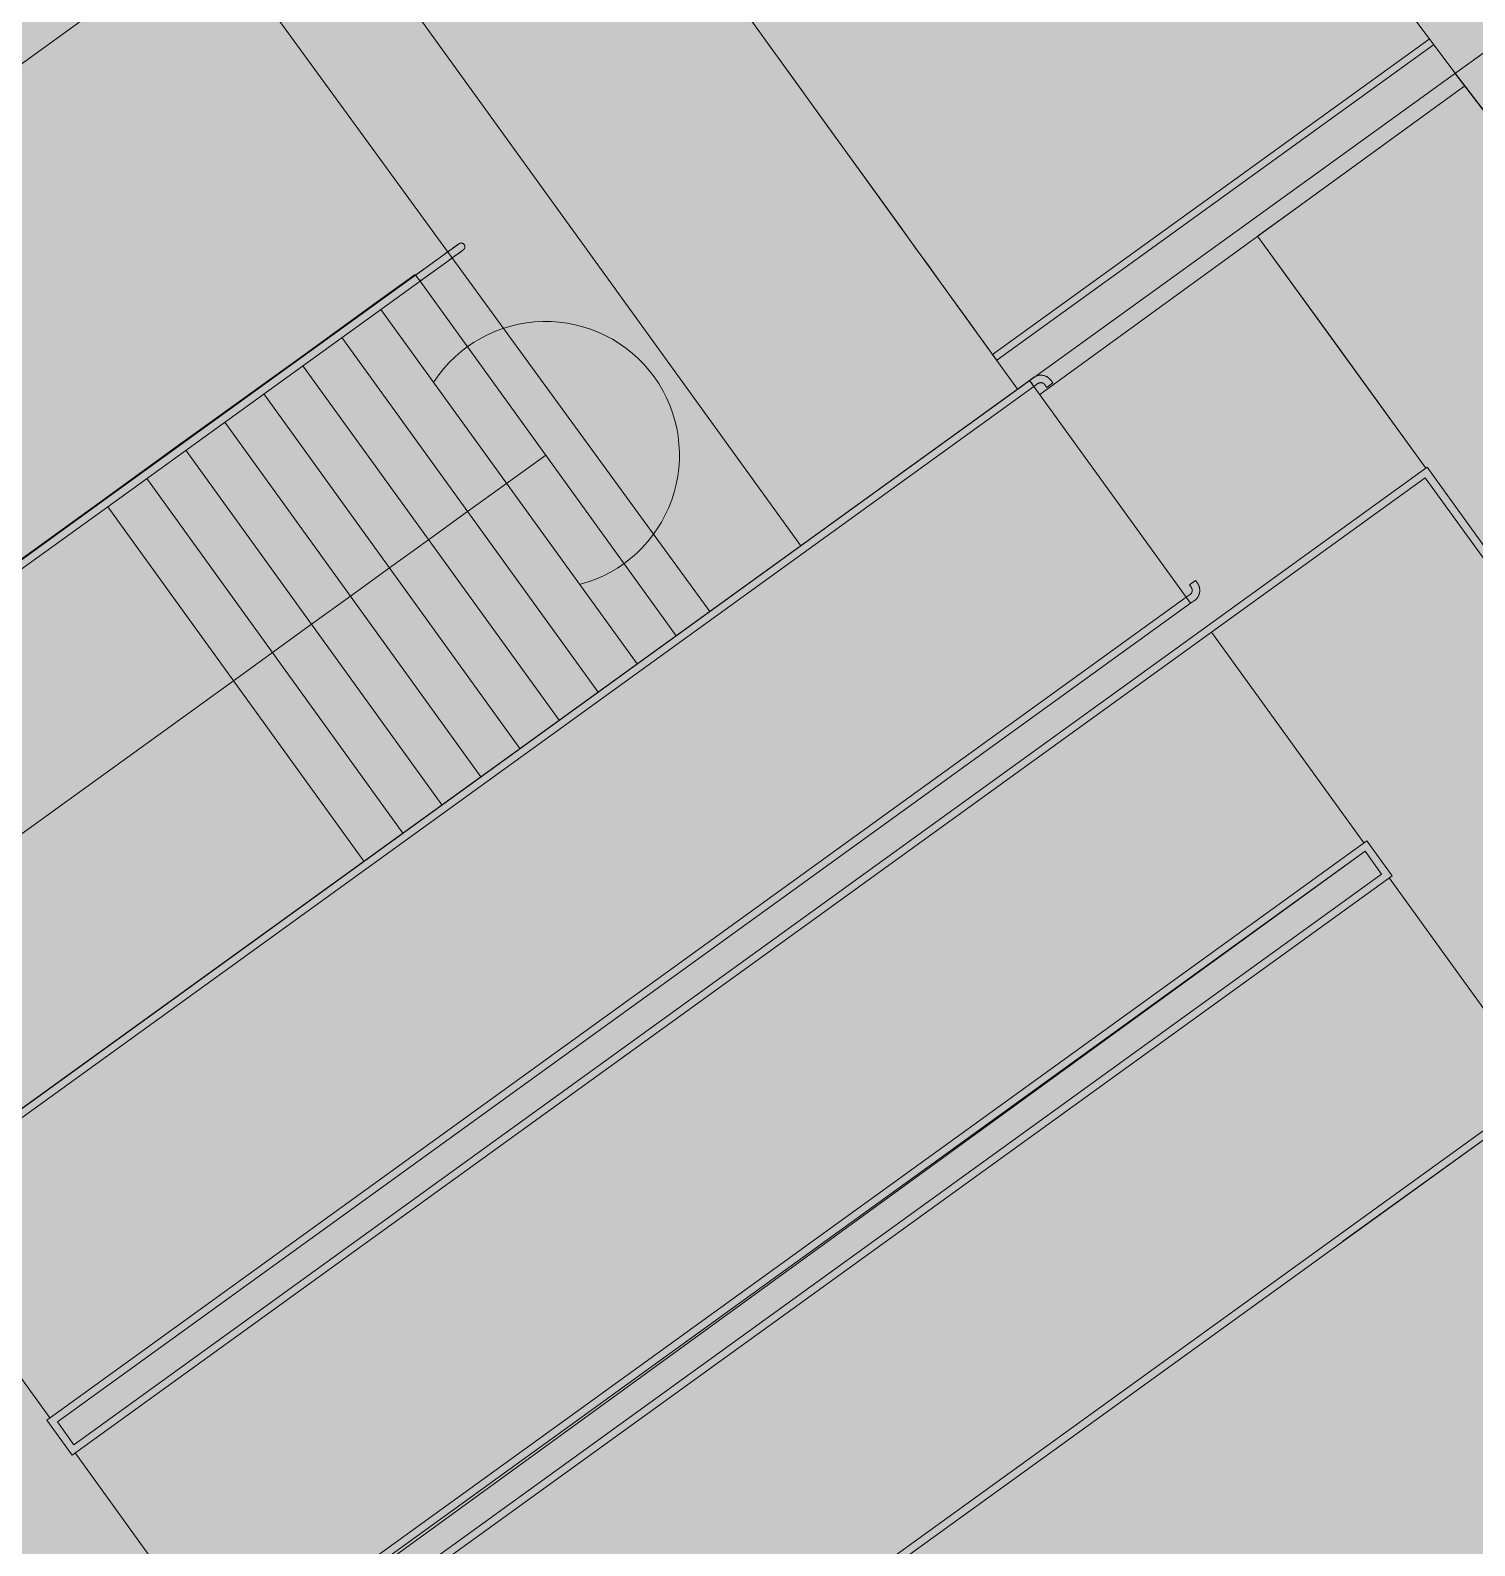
# Model space of a CAD drawing. Header units: metres. Extents: x 319070 to 324072, y 7409258 to 7428295.
# Drawn here: x 320417.32 to 320425.42, y 7410261.43 to 7410269.92 of the extents above; entities that cross this region are included whole.
import ezdxf

# ---------------------------------------------------------------- set-up
doc = ezdxf.new("R2010")
doc.units = ezdxf.units.M
doc.header["$LTSCALE"] = 1000
doc.layers.add('ACAD-Trecho Total_BASE ESTAÇÕES_2021.04.13$0$_  ARQ-AUX-001', color=1, linetype='Continuous', lineweight=5)
doc.layers.add('ACAD-Trecho Total_BASE ESTAÇÕES_2021.04.13$0$_AUX-PLATAFORMA EXISTENTE', color=252, linetype='Continuous', lineweight=25)
doc.layers.add('F-HATCH-CPTM', color=51, linetype='Continuous')

# ---------------------------------------------------------------- blocks, each defined once
blk = doc.blocks.new('ACAD-Trecho Total_BASE ESTAÇÕES_2021.04.13$0$estação_perus')
at = {"layer": 'ACAD-Trecho Total_BASE ESTAÇÕES_2021.04.13$0$_  ARQ-AUX-001', "transparency": 33554534}
blk.add_hatch(color=256, dxfattribs=at).paths.add_polyline_path([(40.0566, -44.1282), (40.0558, -44.1276), (38.8406, -45.0065)], flags=0)
at = {"layer": 'ACAD-Trecho Total_BASE ESTAÇÕES_2021.04.13$0$_AUX-PLATAFORMA EXISTENTE', "true_color": 0xa1a1a1}
blk.add_hatch(color=253, dxfattribs=at).paths.add_polyline_path([(-60.0922, 161.681), (-61.4177, 161.3191), (-56.6998, 143.8681), (-51.1823, 126.969), (-45.2192, 110.9358), (-38.29, 94.0672), (-30.6532, 77.112), (-23.2685, 61.6458), (-15.004, 45.4629), (-6.4438, 30.1384), (2.036, 15.8642), (11.3078, 1.3054), (20.6736, -12.6115), (24.8883, -18.5469), (20.8538, -21.2519), (25.346, -27.471), (25.38, -27.4464), (29.8399, -33.6209), (31.8289, -32.1842), (27.5228, -26.2226), (29.5844, -24.7354), (35.3534, -32.7224), (31.3038, -35.6475), (33.7532, -39.0386), (37.8029, -36.1135), (39.0263, -37.7978), (48.9853, -50.8299), (51.0245, -49.2946), (42.6749, -38.3685), (32.1628, -24.381), (22.6891, -11.0352), (13.3751, 2.8091), (3.9607, 17.6179), (-4.535, 31.9537), (-12.8108, 46.788), (-20.9116, 62.6698), (-28.5338, 78.6429), (-35.8647, 94.9436), (-42.7742, 111.769), (-48.9173, 128.3147), (-54.5685, 144.2268), (-60.0146, 161.4359)], flags=0)
at = {"layer": 'ACAD-Trecho Total_BASE ESTAÇÕES_2021.04.13$0$_  ARQ-AUX-001'}
for p, q in [((68.3784, -23.6698), (38.3302, -45.3752)), ((42.5098, -42.3562), (35.3193, -32.747)), ((31.2661, -35.6747), (38.3302, -45.3752)), ((40.0566, -44.1282), (37.275, -40.2773)), ((31.849, -44.1965), (36.059, -41.1556)), ((36.059, -41.1556), (31.849, -44.1965)), ((36.059, -41.1556), (38.8406, -45.0065)), ((38.8406, -45.0065), (36.059, -41.1556)), ((42.3639, -42.1653), (39.9159, -43.9335)), ((39.9395, -43.9661), (42.3883, -42.1973)), ((42.5638, -42.4268), (40.1804, -44.1571)), ((42.5638, -42.4269), (41.6097, -43.1195)), ((41.6097, -43.1195), (41.4018, -43.2704)), ((36.9509, -43.3145), (36.9515, -43.3151)), ((42.3457, -44.5706), (41.4018, -43.2704)), ((41.4018, -43.2704), (41.8159, -43.8409)), ((36.8415, -43.372), (36.6807, -43.4882)), ((36.8415, -43.372), (36.691, -43.4807)), ((36.7053, -43.5222), (36.8661, -43.406)), ((36.7156, -43.5148), (36.8661, -43.406)), ((36.6807, -43.4882), (34.9297, -44.7529)), ((36.6781, -43.4846), (36.4592, -43.6427)), ((36.6807, -43.4882), (36.7053, -43.5222)), ((36.6926, -43.483), (36.6926, -43.483)), ((36.7053, -43.5222), (34.9543, -44.787)), ((38.1414, -45.5104), (36.7053, -43.5222)), ((38.1414, -45.5104), (36.7053, -43.5222)), ((36.7139, -43.5125), (36.7139, -43.5125)), ((36.4592, -43.6427), (36.2404, -43.8008)), ((37.9225, -45.6685), (36.4864, -43.6803)), ((37.9225, -45.6685), (36.4864, -43.6803)), ((36.2404, -43.8008), (36.0215, -43.9589)), ((37.7036, -45.8266), (36.2675, -43.8384)), ((37.7036, -45.8266), (36.2675, -43.8384)), ((41.8159, -43.8409), (42.3457, -44.5706)), ((36.0215, -43.9589), (35.8026, -44.117)), ((37.4848, -45.9847), (36.0487, -43.9965)), ((37.4848, -45.9847), (36.0487, -43.9965)), ((39.9187, -43.9373), (39.9307, -43.954)), ((40.1236, -44.0786), (40.0558, -44.1276)), ((40.1236, -44.0785), (40.1459, -44.0624)), ((40.1236, -44.0785), (40.1459, -44.0624)), ((40.1236, -44.0786), (40.1482, -44.1126)), ((40.1327, -44.0912), (40.1391, -44.1)), ((40.1705, -44.0965), (40.1482, -44.1126)), ((40.1705, -44.0965), (40.1482, -44.1126)), ((40.2197, -44.1177), (40.2538, -44.0931)), ((40.2538, -44.0931), (40.2197, -44.1177)), ((40.2538, -44.0931), (40.2197, -44.1177)), ((40.2197, -44.1177), (40.2538, -44.0931)), ((40.2429, -44.0781), (40.2538, -44.0931)), ((40.2429, -44.0781), (40.2538, -44.0931)), ((40.0558, -44.1276), (33.752, -48.6809)), ((40.1482, -44.1126), (33.7766, -48.715)), ((35.8026, -44.117), (35.5837, -44.2751)), ((37.2659, -46.1428), (35.8298, -44.1546)), ((37.2659, -46.1428), (35.8298, -44.1546)), ((38.8406, -45.0065), (40.0566, -44.1282)), ((40.1482, -44.1126), (41.0019, -45.2946)), ((40.2197, -44.1177), (40.2089, -44.1027)), ((40.2197, -44.1177), (40.2089, -44.1027)), ((35.5837, -44.2751), (35.3649, -44.4332)), ((37.047, -46.3009), (35.6109, -44.3127)), ((37.047, -46.3009), (35.6109, -44.3127)), ((35.3649, -44.4332), (35.146, -44.5913)), ((36.8281, -46.459), (35.392, -44.4708)), ((36.8281, -46.459), (35.392, -44.4708)), ((37.41, -44.4979), (37.1912, -44.656)), ((35.146, -44.5913), (34.9271, -44.7494)), ((41.119, -45.4567), (42.352, -44.5661)), ((42.352, -44.5661), (44.2504, -47.1942)), ((36.6093, -46.6171), (35.1732, -44.6289)), ((36.6093, -46.6171), (35.1732, -44.6289)), ((37.1912, -44.656), (36.9723, -44.8141)), ((41.1436, -45.4907), (42.3426, -44.6247)), ((42.3426, -44.6247), (44.1917, -47.1847)), ((34.9271, -44.7494), (32.9005, -46.2132)), ((34.9297, -44.7529), (33.122, -46.0587)), ((34.9543, -44.787), (33.1466, -46.0927)), ((36.3904, -46.7752), (34.9543, -44.787)), ((36.3904, -46.7752), (34.9543, -44.787)), ((36.9723, -44.8141), (36.7534, -44.9722)), ((38.8406, -45.0065), (31.0909, -50.6043)), ((36.7534, -44.9722), (36.5345, -45.1303)), ((36.5345, -45.1303), (36.3157, -45.2884)), ((41.0196, -45.2251), (41.0537, -45.2005)), ((41.0537, -45.2005), (41.0196, -45.2251)), ((41.0537, -45.2005), (41.0196, -45.2251)), ((41.0196, -45.2251), (41.0537, -45.2005)), ((41.0645, -45.2155), (41.0537, -45.2005)), ((41.0645, -45.2155), (41.0537, -45.2005)), ((36.3157, -45.2884), (36.0968, -45.4465)), ((41.0243, -45.2785), (41.002, -45.2946)), ((41.0243, -45.2785), (41.002, -45.2946)), ((41.0196, -45.2251), (41.0305, -45.2401)), ((41.0196, -45.2251), (41.0305, -45.2401)), ((38.3302, -45.3752), (31.1415, -50.5678)), ((41.0019, -45.2946), (34.6132, -49.9092)), ((41.0265, -45.3286), (34.6719, -49.9186)), ((41.0019, -45.2946), (41.0265, -45.3286)), ((41.0174, -45.316), (41.0111, -45.3072)), ((41.0266, -45.3286), (41.0489, -45.3125)), ((41.0266, -45.3286), (41.0489, -45.3125)), ((34.7644, -50.0467), (41.119, -45.4567)), ((36.0968, -45.4465), (35.8779, -45.6046)), ((34.755, -50.1054), (41.1436, -45.4907)), ((41.9974, -46.6727), (41.1436, -45.4907)), ((35.8779, -45.6046), (35.659, -45.7627)), ((35.659, -45.7627), (33.6324, -47.2265)), ((34.3981, -52.2413), (42.0049, -46.719)), ((35.6257, -51.275), (42.0144, -46.6604)), ((35.6503, -51.309), (42.0049, -46.719)), ((42.0049, -46.719), (42.0974, -46.8471)), ((42.0144, -46.6604), (42.1561, -46.8565)), ((42.0974, -46.8471), (35.7428, -51.4371)), ((42.1561, -46.8565), (35.7674, -51.4712)), ((42.1391, -46.8688), (42.9928, -48.0507)), ((42.9928, -48.0507), (36.6211, -52.6531)), ((43.0174, -48.0848), (36.6457, -52.6871)), ((43.0174, -48.0848), (41.8806, -48.9059)), ((33.7766, -48.715), (34.6303, -49.8969)), ((34.6132, -49.9092), (34.755, -50.1054)), ((34.6719, -49.9186), (34.7644, -50.0467)), ((35.6257, -51.275), (34.772, -50.0931))]:
    blk.add_line(p, q, dxfattribs=at)
at = {"layer": 'ACAD-Trecho Total_BASE ESTAÇÕES_2021.04.13$0$_  ARQ-AUX-001', "color": 27, "flags": 128}
blk.add_lwpolyline([(39.9384, -43.9645), (39.9388, -43.9652), (39.9321, -43.9559), (39.9182, -43.9366), (39.8972, -43.9075), (39.8691, -43.8686), (39.8339, -43.82), (39.7918, -43.7617), (39.7429, -43.6939), (39.6871, -43.6167), (39.6248, -43.5304), (39.5559, -43.435), (39.4806, -43.3308), (39.3991, -43.218), (39.3116, -43.0968), (39.2182, -42.9676), (39.1192, -42.8305), (39.0147, -42.6858), (38.905, -42.534), (38.7903, -42.3752), (38.6709, -42.2098), (38.547, -42.0382)], dxfattribs=at)
at = {"layer": 'ACAD-Trecho Total_BASE ESTAÇÕES_2021.04.13$0$_  ARQ-AUX-001', "flags": 128}
for points in [[(36.9239, -43.3125), (36.9238, -43.3126), (36.9236, -43.3127), (36.9233, -43.3129), (36.9228, -43.3133), (36.9222, -43.3137), (36.9215, -43.3142), (36.9207, -43.3148), (36.9197, -43.3155), (36.9186, -43.3163), (36.9174, -43.3172), (36.916, -43.3182), (36.9146, -43.3192), (36.913, -43.3204), (36.9113, -43.3216), (36.9095, -43.3229), (36.9076, -43.3243), (36.9056, -43.3257), (36.9034, -43.3273), (36.9012, -43.3289), (36.8989, -43.3305), (36.8965, -43.3323), (36.894, -43.3341), (36.8914, -43.336), (36.8888, -43.3379), (36.886, -43.3399), (36.8832, -43.3419), (36.8803, -43.344), (36.8774, -43.3461), (36.8744, -43.3482), (36.8714, -43.3504), (36.8683, -43.3527), (36.8651, -43.3549), (36.862, -43.3572), (36.8588, -43.3595), (36.8555, -43.3619), (36.8523, -43.3642), (36.849, -43.3666), (36.8457, -43.369), (36.8424, -43.3714), (36.8415, -43.372)], [(36.8415, -43.372), (36.8448, -43.3696), (36.8481, -43.3672), (36.8514, -43.3649), (36.8546, -43.3625), (36.8579, -43.3602), (36.8611, -43.3579), (36.8643, -43.3556), (36.8674, -43.3533), (36.8705, -43.351), (36.8736, -43.3488), (36.8766, -43.3467), (36.8796, -43.3445), (36.8824, -43.3424), (36.8853, -43.3404), (36.888, -43.3384), (36.8907, -43.3365), (36.8933, -43.3346), (36.8958, -43.3328), (36.8983, -43.331), (36.9006, -43.3293), (36.9029, -43.3277), (36.905, -43.3261), (36.9071, -43.3247), (36.909, -43.3233), (36.9108, -43.3219), (36.9126, -43.3207), (36.9142, -43.3195), (36.9157, -43.3184), (36.917, -43.3175), (36.9183, -43.3165), (36.9194, -43.3157), (36.9204, -43.315), (36.9213, -43.3144), (36.9221, -43.3138), (36.9227, -43.3134), (36.9232, -43.313), (36.9235, -43.3127), (36.9238, -43.3126), (36.9239, -43.3125)], [(36.9239, -43.3125), (36.9246, -43.312), (36.9253, -43.3116), (36.926, -43.3112), (36.9268, -43.3108), (36.9275, -43.3104), (36.9283, -43.3101), (36.9291, -43.3098), (36.9299, -43.3095), (36.9307, -43.3093), (36.9315, -43.3091), (36.9323, -43.3089), (36.9331, -43.3087), (36.934, -43.3086), (36.9348, -43.3086), (36.9356, -43.3085), (36.9365, -43.3085), (36.9373, -43.3086), (36.9382, -43.3086), (36.939, -43.3087), (36.9398, -43.3088), (36.9407, -43.309), (36.9415, -43.3092), (36.9423, -43.3094), (36.9431, -43.3097), (36.9439, -43.31), (36.9446, -43.3103), (36.9454, -43.3107), (36.9461, -43.311), (36.9469, -43.3115), (36.9476, -43.3119), (36.9483, -43.3124), (36.949, -43.3129), (36.9496, -43.3134), (36.9503, -43.3139), (36.9509, -43.3145)], [(36.9532, -43.3172), (36.9537, -43.3179), (36.9541, -43.3186), (36.9546, -43.3194), (36.9549, -43.3201), (36.9553, -43.3209), (36.9556, -43.3216), (36.9559, -43.3224), (36.9562, -43.3232), (36.9564, -43.324), (36.9566, -43.3248), (36.9568, -43.3257), (36.957, -43.3265), (36.9571, -43.3273), (36.9571, -43.3282), (36.9572, -43.329), (36.9572, -43.3298), (36.9572, -43.3307), (36.9571, -43.3315), (36.957, -43.3323), (36.9569, -43.3332), (36.9567, -43.334), (36.9565, -43.3348), (36.9563, -43.3356), (36.956, -43.3364), (36.9557, -43.3372), (36.9554, -43.338), (36.955, -43.3387), (36.9547, -43.3395), (36.9543, -43.3402), (36.9538, -43.3409), (36.9533, -43.3416), (36.9528, -43.3423), (36.9523, -43.343), (36.9518, -43.3436), (36.9512, -43.3442), (36.9506, -43.3448), (36.95, -43.3454), (36.9493, -43.3459), (36.9487, -43.3464), (36.9485, -43.3466)], [(36.9515, -43.3151), (36.952, -43.3157), (36.9526, -43.3164), (36.9531, -43.317), (36.9532, -43.3172)], [(36.8661, -43.406), (36.8694, -43.4037), (36.8727, -43.4013), (36.876, -43.3989), (36.8792, -43.3966), (36.8825, -43.3942), (36.8857, -43.3919), (36.8889, -43.3896), (36.892, -43.3873), (36.8951, -43.3851), (36.8982, -43.3829), (36.9012, -43.3807), (36.9041, -43.3786), (36.907, -43.3765), (36.9099, -43.3744), (36.9126, -43.3725), (36.9153, -43.3705), (36.9179, -43.3686), (36.9204, -43.3668), (36.9229, -43.3651), (36.9252, -43.3634), (36.9274, -43.3617), (36.9296, -43.3602), (36.9316, -43.3587), (36.9336, -43.3573), (36.9354, -43.356), (36.9371, -43.3547), (36.9388, -43.3536), (36.9402, -43.3525), (36.9416, -43.3515), (36.9429, -43.3506), (36.944, -43.3498), (36.945, -43.349), (36.9459, -43.3484), (36.9467, -43.3479), (36.9473, -43.3474), (36.9478, -43.3471), (36.9481, -43.3468), (36.9484, -43.3466), (36.9485, -43.3466)], [(36.9485, -43.3466), (36.9484, -43.3466), (36.9482, -43.3467), (36.9479, -43.347), (36.9474, -43.3473), (36.9468, -43.3477), (36.9461, -43.3483), (36.9453, -43.3489), (36.9443, -43.3496), (36.9432, -43.3504), (36.942, -43.3512), (36.9406, -43.3522), (36.9392, -43.3533), (36.9376, -43.3544), (36.9359, -43.3556), (36.9341, -43.3569), (36.9322, -43.3583), (36.9302, -43.3598), (36.928, -43.3613), (36.9258, -43.3629), (36.9235, -43.3646), (36.9211, -43.3663), (36.9186, -43.3681), (36.916, -43.37), (36.9134, -43.3719), (36.9106, -43.3739), (36.9078, -43.3759), (36.9049, -43.378), (36.902, -43.3801), (36.899, -43.3823), (36.896, -43.3845), (36.8929, -43.3867), (36.8897, -43.389), (36.8866, -43.3913), (36.8833, -43.3936), (36.8801, -43.3959), (36.8769, -43.3983), (36.8736, -43.4006), (36.8703, -43.403), (36.867, -43.4054), (36.8661, -43.406)], [(40.1459, -44.0624), (40.1482, -44.0609), (40.1505, -44.0594), (40.1529, -44.058), (40.1554, -44.0567), (40.1579, -44.0555), (40.1605, -44.0544), (40.1631, -44.0534), (40.1657, -44.0525), (40.1684, -44.0517), (40.171, -44.051), (40.1738, -44.0505), (40.1765, -44.05), (40.1793, -44.0497), (40.182, -44.0494), (40.1848, -44.0493), (40.1876, -44.0493), (40.1904, -44.0494), (40.1931, -44.0496), (40.1959, -44.0499), (40.1987, -44.0503), (40.2014, -44.0509), (40.2041, -44.0515), (40.2068, -44.0523), (40.2094, -44.0531), (40.212, -44.0541), (40.2146, -44.0552), (40.2171, -44.0563), (40.2196, -44.0576), (40.222, -44.059), (40.2244, -44.0604), (40.2267, -44.062), (40.2289, -44.0636), (40.2311, -44.0654), (40.2332, -44.0672), (40.2352, -44.0691), (40.2371, -44.0711), (40.239, -44.0732), (40.2408, -44.0753), (40.2425, -44.0775), (40.2429, -44.0781)], [(40.1459, -44.0624), (40.1482, -44.0609), (40.1505, -44.0594), (40.1529, -44.058), (40.1554, -44.0567), (40.1579, -44.0555), (40.1605, -44.0544), (40.1631, -44.0534), (40.1657, -44.0525), (40.1684, -44.0517), (40.171, -44.051), (40.1738, -44.0505), (40.1765, -44.05), (40.1793, -44.0497), (40.182, -44.0494), (40.1848, -44.0493), (40.1876, -44.0493), (40.1904, -44.0494), (40.1931, -44.0496), (40.1959, -44.0499), (40.1987, -44.0503), (40.2014, -44.0509), (40.2041, -44.0515), (40.2068, -44.0523), (40.2094, -44.0531), (40.212, -44.0541), (40.2146, -44.0552), (40.2171, -44.0563), (40.2196, -44.0576), (40.222, -44.059), (40.2244, -44.0604), (40.2267, -44.062), (40.2289, -44.0636), (40.2311, -44.0654), (40.2332, -44.0672), (40.2352, -44.0691), (40.2371, -44.0711), (40.239, -44.0732), (40.2408, -44.0753), (40.2425, -44.0775), (40.2429, -44.0781)], [(40.2089, -44.1027), (40.2082, -44.1018), (40.2075, -44.101), (40.2068, -44.1001), (40.206, -44.0993), (40.2052, -44.0986), (40.2044, -44.0978), (40.2036, -44.0972), (40.2027, -44.0965), (40.2018, -44.0959), (40.2009, -44.0953), (40.1999, -44.0947), (40.1989, -44.0942), (40.1979, -44.0937), (40.1969, -44.0933), (40.1959, -44.0929), (40.1949, -44.0926), (40.1938, -44.0922), (40.1927, -44.092), (40.1917, -44.0918), (40.1906, -44.0916), (40.1895, -44.0914), (40.1884, -44.0913), (40.1873, -44.0913), (40.1862, -44.0913), (40.1851, -44.0913), (40.184, -44.0914), (40.1829, -44.0915), (40.1818, -44.0917), (40.1807, -44.0919), (40.1797, -44.0922), (40.1786, -44.0925), (40.1776, -44.0928), (40.1765, -44.0932), (40.1755, -44.0936), (40.1745, -44.0941), (40.1735, -44.0946), (40.1726, -44.0951), (40.1716, -44.0957), (40.1707, -44.0963), (40.1705, -44.0965)], [(40.2089, -44.1027), (40.2082, -44.1018), (40.2075, -44.101), (40.2068, -44.1001), (40.206, -44.0993), (40.2052, -44.0986), (40.2044, -44.0978), (40.2036, -44.0972), (40.2027, -44.0965), (40.2018, -44.0959), (40.2009, -44.0953), (40.1999, -44.0947), (40.1989, -44.0942), (40.1979, -44.0937), (40.1969, -44.0933), (40.1959, -44.0929), (40.1949, -44.0926), (40.1938, -44.0922), (40.1927, -44.092), (40.1917, -44.0918), (40.1906, -44.0916), (40.1895, -44.0914), (40.1884, -44.0913), (40.1873, -44.0913), (40.1862, -44.0913), (40.1851, -44.0913), (40.184, -44.0914), (40.1829, -44.0915), (40.1818, -44.0917), (40.1807, -44.0919), (40.1797, -44.0922), (40.1786, -44.0925), (40.1776, -44.0928), (40.1765, -44.0932), (40.1755, -44.0936), (40.1745, -44.0941), (40.1735, -44.0946), (40.1726, -44.0951), (40.1716, -44.0957), (40.1707, -44.0963), (40.1705, -44.0965)], [(41.0305, -45.2401), (41.0311, -45.241), (41.0317, -45.2419), (41.0322, -45.2429), (41.0327, -45.2439), (41.0332, -45.2449), (41.0336, -45.2459), (41.034, -45.2469), (41.0344, -45.2479), (41.0347, -45.249), (41.035, -45.2501), (41.0352, -45.2511), (41.0354, -45.2522), (41.0355, -45.2533), (41.0356, -45.2544), (41.0357, -45.2555), (41.0357, -45.2566), (41.0356, -45.2577), (41.0355, -45.2588), (41.0354, -45.2599), (41.0352, -45.261), (41.035, -45.2621), (41.0348, -45.2631), (41.0345, -45.2642), (41.0341, -45.2652), (41.0338, -45.2663), (41.0333, -45.2673), (41.0329, -45.2683), (41.0324, -45.2693), (41.0318, -45.2702), (41.0312, -45.2711), (41.0306, -45.2721), (41.03, -45.2729), (41.0293, -45.2738), (41.0286, -45.2746), (41.0278, -45.2754), (41.027, -45.2762), (41.0262, -45.2769), (41.0254, -45.2776), (41.0245, -45.2783), (41.0243, -45.2785)], [(41.0305, -45.2401), (41.0311, -45.241), (41.0317, -45.2419), (41.0322, -45.2429), (41.0327, -45.2439), (41.0332, -45.2449), (41.0336, -45.2459), (41.034, -45.2469), (41.0344, -45.2479), (41.0347, -45.249), (41.035, -45.2501), (41.0352, -45.2511), (41.0354, -45.2522), (41.0355, -45.2533), (41.0356, -45.2544), (41.0357, -45.2555), (41.0357, -45.2566), (41.0356, -45.2577), (41.0355, -45.2588), (41.0354, -45.2599), (41.0352, -45.261), (41.035, -45.2621), (41.0348, -45.2631), (41.0345, -45.2642), (41.0341, -45.2652), (41.0338, -45.2663), (41.0333, -45.2673), (41.0329, -45.2683), (41.0324, -45.2693), (41.0318, -45.2702), (41.0312, -45.2711), (41.0306, -45.2721), (41.03, -45.2729), (41.0293, -45.2738), (41.0286, -45.2746), (41.0278, -45.2754), (41.027, -45.2762), (41.0262, -45.2769), (41.0254, -45.2776), (41.0245, -45.2783), (41.0243, -45.2785)], [(41.0489, -45.3125), (41.0511, -45.3109), (41.0532, -45.3091), (41.0553, -45.3073), (41.0573, -45.3053), (41.0592, -45.3033), (41.0611, -45.3013), (41.0628, -45.2991), (41.0645, -45.2969), (41.0661, -45.2946), (41.0676, -45.2922), (41.069, -45.2898), (41.0703, -45.2874), (41.0715, -45.2849), (41.0726, -45.2823), (41.0736, -45.2797), (41.0744, -45.2771), (41.0752, -45.2744), (41.0759, -45.2717), (41.0765, -45.269), (41.0769, -45.2663), (41.0773, -45.2635), (41.0775, -45.2607), (41.0776, -45.258), (41.0777, -45.2552), (41.0776, -45.2524), (41.0773, -45.2496), (41.077, -45.2469), (41.0766, -45.2441), (41.0761, -45.2414), (41.0754, -45.2387), (41.0747, -45.236), (41.0738, -45.2334), (41.0728, -45.2308), (41.0718, -45.2282), (41.0706, -45.2257), (41.0693, -45.2232), (41.068, -45.2208), (41.0665, -45.2184), (41.0649, -45.2161), (41.0645, -45.2155)], [(41.0489, -45.3125), (41.0511, -45.3109), (41.0532, -45.3091), (41.0553, -45.3073), (41.0573, -45.3053), (41.0592, -45.3033), (41.0611, -45.3013), (41.0628, -45.2991), (41.0645, -45.2969), (41.0661, -45.2946), (41.0676, -45.2922), (41.069, -45.2898), (41.0703, -45.2874), (41.0715, -45.2849), (41.0726, -45.2823), (41.0736, -45.2797), (41.0744, -45.2771), (41.0752, -45.2744), (41.0759, -45.2717), (41.0765, -45.269), (41.0769, -45.2663), (41.0773, -45.2635), (41.0775, -45.2607), (41.0776, -45.258), (41.0777, -45.2552), (41.0776, -45.2524), (41.0773, -45.2496), (41.077, -45.2469), (41.0766, -45.2441), (41.0761, -45.2414), (41.0754, -45.2387), (41.0747, -45.236), (41.0738, -45.2334), (41.0728, -45.2308), (41.0718, -45.2282), (41.0706, -45.2257), (41.0693, -45.2232), (41.068, -45.2208), (41.0665, -45.2184), (41.0649, -45.2161), (41.0645, -45.2155)]]:
    blk.add_lwpolyline(points, dxfattribs=at)
at = {"layer": 'ACAD-Trecho Total_BASE ESTAÇÕES_2021.04.13$0$_  ARQ-AUX-001'}
for centre, radius, start, end in [((36.693, -43.5052), 0.021, 100.12674, 125.84102), ((36.693, -43.5052), 0.021, 305.84102, 331.55531), ((37.41, -44.4979), 0.75, 35.84102, 146.61025), ((37.41, -44.4979), 0.75, 285.07179, 35.84102)]:
    blk.add_arc(centre, radius, start, end, dxfattribs=at)
at = {"layer": 'ACAD-Trecho Total_BASE ESTAÇÕES_2021.04.13$0$_AUX-PLATAFORMA EXISTENTE', "color": 1}
blk.add_line((48.9853, -50.8299), (42.5098, -42.3562), dxfattribs=at)
blk = doc.blocks.new('ACAD-Trecho Total_BASE ESTAÇÕES_2021.04.13')
blk.add_blockref('ACAD-Trecho Total_BASE ESTAÇÕES_2021.04.13$0$estação_perus', (320382.803, 7410312.0389))

msp = doc.modelspace()

# ---------------------------------------------------------------- hatches: boundary and pattern name
at = {"layer": 'F-HATCH-CPTM', "transparency": 33554559}
h = msp.add_hatch(color=256, dxfattribs=at)
h.dxf.hatch_style = 1
edge = h.paths.add_edge_path()
edge.add_line((320438.7185, 7410311.0648), (320438.1727, 7410310.6486))
edge.add_line((320438.1727, 7410310.6486), (320436.0874, 7410309.1943))
edge.add_line((320436.0874, 7410309.1943), (320444.1308, 7410298.0585))
edge.add_line((320444.1308, 7410298.0585), (320438.0345, 7410293.6746))
edge.add_line((320438.0345, 7410293.6746), (320418.7641, 7410321.5751))
edge.add_arc((321161.7757, 7410848.6262), 910.9605, 213.1554039, 215.3497699, ccw=False)
edge.add_arc((320830.683, 7410621.4138), 509.5898, 201.402671, 212.127524, ccw=False)
edge.add_line((320356.2351, 7410435.4542), (320346.9188, 7410431.9656))
edge.add_arc((320924.6933, 7410656.9049), 620.017, 195.1993245, 201.2719619, ccw=False)
edge.add_line((320326.3648, 7410494.3502), (320314.1501, 7410541.3039))
edge.add_line((320314.1501, 7410541.3039), (320309.6395, 7410559.663))
edge.add_line((320309.6395, 7410559.663), (320279.6617, 7410546.8386))
edge.add_line((320279.6617, 7410546.8386), (320293.9627, 7410492.7147))
edge.add_arc((320964.2345, 7410657.3416), 690.1929, 193.7993877, 200.8034585)
edge.add_arc((321313.0513, 7410866.9129), 1093.0756, 204.581331, 207.1195143)
edge.add_arc((320873.9133, 7410613.8688), 587.402, 204.6759926, 209.0665982)
edge.add_arc((320790.3372, 7410571.631), 493.8454, 209.494157, 214.897321)
edge.add_line((320385.2958, 7410289.0983), (320399.8598, 7410268.5954))
edge.add_line((320399.8598, 7410268.5954), (320411.1123, 7410265.2856))
edge.add_line((320411.1123, 7410265.2856), (320439.3888, 7410227.1861))
edge.add_line((320439.3888, 7410227.1861), (320450.9791, 7410232.3509))
edge.add_line((320450.9791, 7410232.3509), (320467.0791, 7410212.002))
edge.add_line((320467.0791, 7410212.002), (320445.7136, 7410195.641))
edge.add_line((320445.7136, 7410195.641), (320448.4371, 7410192.6361))
edge.add_arc((320007.0787, 7409765.6052), 614.1276, 39.3047519, 44.0547683, ccw=False)
edge.add_line((320482.283, 7410154.6212), (320506.9216, 7410124.3518))
edge.add_arc((320300.3778, 7409962.4164), 262.4565, 26.280184, 38.097322, ccw=False)
edge.add_line((320535.7067, 7410078.6219), (320561.9159, 7410021.7734))
edge.add_arc((320969.3959, 7410213.0444), 450.1384, 205.145355, 213.285764)
edge.add_line((320593.1056, 7409966.0017), (320604.5774, 7409949.1366))
edge.add_line((320604.5774, 7409949.1366), (320631.1051, 7409918.0007))
edge.add_line((320631.1051, 7409918.0007), (320666.3049, 7409879.6795))
edge.add_arc((321572.3871, 7410846.2002), 1324.8197, 226.8485889, 229.1395998)
edge.add_line((320705.6658, 7409844.2314), (320728.7843, 7409828.9141))
edge.add_arc((320745.6078, 7409857.0264), 32.7618, 239.10208, 267.52022)
edge.add_arc((320744.1656, 7409817.3543), 6.9411, 44.28433, 89.79588, ccw=False)
edge.add_arc((320996.8589, 7410093.6647), 367.5052, 227.618013, 235.821525)
edge.add_line((320790.4045, 7409789.6307), (320877.33, 7409734.6317))
edge.add_arc((320653.664, 7409374.344), 424.068, 47.048784, 58.168066, ccw=False)
edge.add_line((320942.6135, 7409684.7339), (320980.7003, 7409649.2301))
edge.add_line((320980.7003, 7409649.2301), (321005.9299, 7409670.8769))
edge.add_arc((320651.9345, 7409374.2535), 461.8422, 39.960659, 55.384426)
edge.add_arc((320497.4583, 7409157.0297), 728.3759, 55.0907541, 62.133794)
edge.add_arc((321420.5614, 7410864.4869), 1212.6866, 237.5878153, 241.284198, ccw=False)
edge.add_arc((321103.3471, 7410329.1491), 591.0283, 209.1264526, 235.731256, ccw=False)
edge.add_line((320587.0558, 7410041.4727), (320545.8557, 7410115.5996))
edge.add_arc((319761.5258, 7409692.631), 891.1092, 28.3368218, 34.3875055)
edge.add_arc((319488.4692, 7409481.1422), 1236.0586, 35.3289641, 39.2313927)
edge.add_line((320445.9178, 7410262.8922), (320435.289, 7410276.337))
edge.add_line((320435.289, 7410276.337), (320453.1232, 7410290.6971))
edge.add_line((320453.1232, 7410290.6971), (320438.7185, 7410311.0648))

# ---------------------------------------------------------------- block references
msp.add_blockref('ACAD-Trecho Total_BASE ESTAÇÕES_2021.04.13', (0, 0))

doc.saveas('drawing.dxf')
